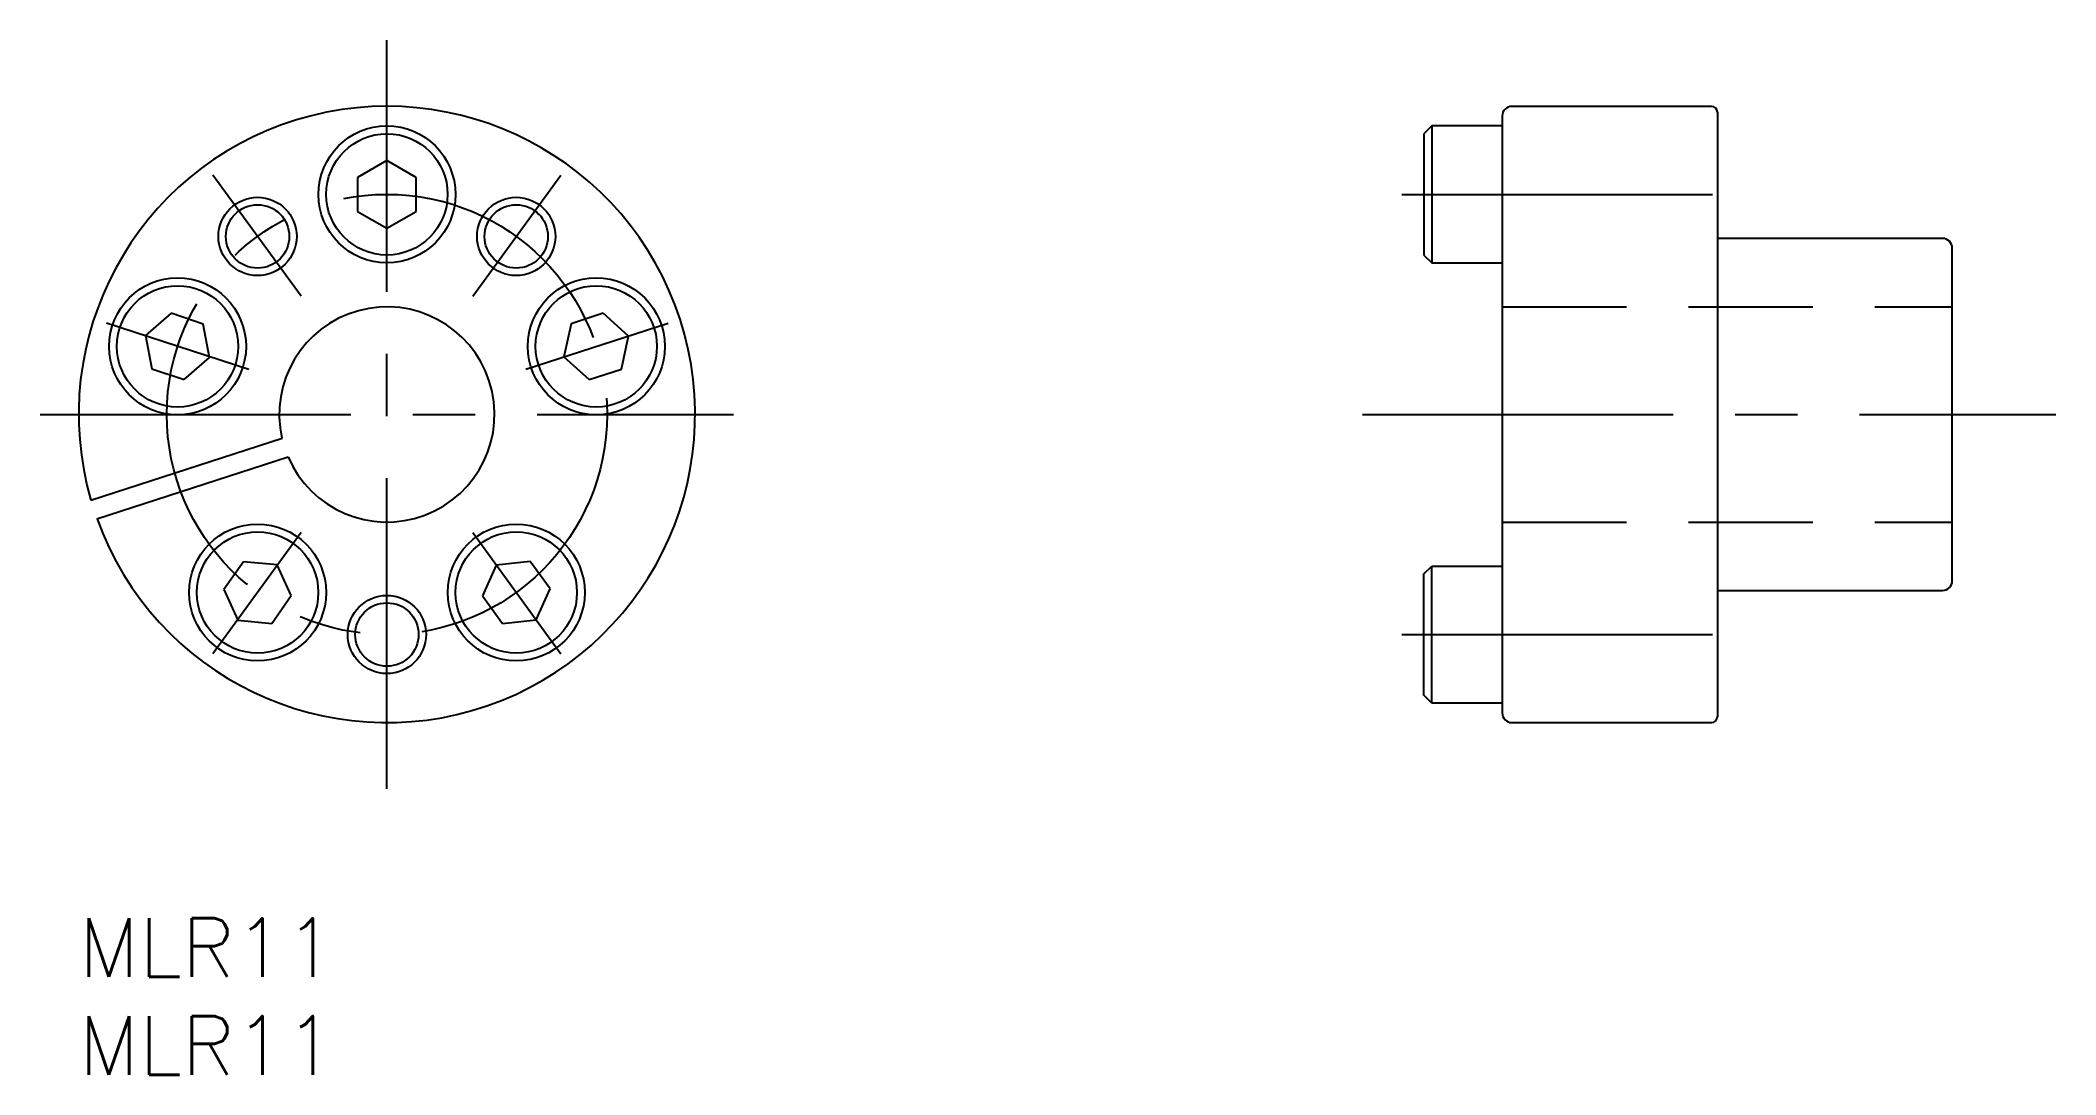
# Model space of a CAD drawing. Extents: x -2 to 101, y -8 to 45.
import ezdxf

# ---------------------------------------------------------------- set-up
doc = ezdxf.new("R2010")
doc.units = 0
doc.header["$LTSCALE"] = 0.5
doc.linetypes.add('CENTER', pattern=[50.8, 31.75, -6.35, 6.35, -6.35])
doc.linetypes.add('DASHED', pattern=[19.05, 12.7, -6.35])
for name, color, linetype in [('MSM_CENTER', 1, 'CENTER'), ('MSM_CONTINUOUS', 7, 'CONTINUOUS'), ('MSM_DASHED', 4, 'DASHED'), ('MSM_NARROW', 5, 'CONTINUOUS'), ('MSM_PART_NUMBER', 7, 'CONTINUOUS')]:
    doc.layers.add(name, color=color, linetype=linetype)
doc.styles.get("Standard").update_dxf_attribs({"font": 'txt.shx', "height": 3, "bigfont": 'bigfont.shx'})

msp = doc.modelspace()

# ---------------------------------------------------------------- linework, layer by layer
at = {"layer": 'MSM_CENTER'}
for p, q in [((15.75, 6.62), (15.75, 44.88)), ((11.36, 31.79), (6.86, 37.98)), ((20.14, 31.79), (24.64, 37.98)), ((67.62, 37), (84.75, 37)), ((8.69, 28.04), (1.41, 30.41)), ((22.85, 28.06), (30.13, 30.42)), ((-1.97, 25.75), (33.47, 25.75)), ((65.61, 25.75), (101.04, 25.75)), ((11.36, 19.71), (6.86, 13.52)), ((20.14, 19.71), (24.64, 13.52)), ((67.62, 14.5), (84.75, 14.5))]:
    msp.add_line(p, q, dxfattribs=at)
msp.add_circle((15.75, 25.75), 11.25, dxfattribs=at)
at = {"layer": 'MSM_CONTINUOUS'}
for p, q in [((83.45, 41.5), (73.25, 41.5)), ((69.15, 40.5), (68.75, 40.1)), ((72.75, 40.5), (69.15, 40.5)), ((69.15, 40.5), (69.15, 33.5)), ((72.75, 41), (72.75, 10.5)), ((83.75, 41.2), (83.75, 10.3)), ((68.75, 40.1), (68.75, 33.9)), ((15.75, 38.73), (14.25, 37.87)), ((17.25, 37.87), (15.75, 38.73)), ((14.25, 37.87), (14.25, 36.13)), ((17.25, 36.13), (17.25, 37.87)), ((14.25, 36.13), (15.75, 35.27)), ((15.75, 35.27), (17.25, 36.13)), ((95.25, 34.75), (83.75, 34.75)), ((95.75, 17.25), (95.75, 34.25)), ((68.75, 33.9), (69.15, 33.5)), ((69.15, 33.5), (72.75, 33.5)), ((4.72, 30.93), (3.41, 29.79)), ((6.36, 30.36), (4.72, 30.93)), ((26.81, 30.92), (25.16, 30.39)), ((28.1, 29.76), (26.81, 30.92)), ((6.69, 28.66), (6.36, 30.36)), ((25.16, 30.39), (24.8, 28.69)), ((3.41, 29.79), (3.74, 28.09)), ((27.74, 28.07), (28.1, 29.76)), ((3.74, 28.09), (5.38, 27.53)), ((5.38, 27.53), (6.69, 28.66)), ((24.8, 28.69), (26.09, 27.53)), ((26.09, 27.53), (27.74, 28.07)), ((0.62, 21.36), (10.39, 24.53)), ((0.62, 21.36), (10.39, 24.53)), ((0.93, 20.41), (10.7, 23.58)), ((8.42, 18.22), (7.41, 16.81)), ((10.14, 18.06), (8.42, 18.22)), ((10.86, 16.49), (10.14, 18.06)), ((21.34, 18.05), (20.64, 16.47)), ((23.07, 18.23), (21.34, 18.05)), ((24.09, 16.83), (23.07, 18.23)), ((68.75, 17.6), (69.15, 18)), ((68.75, 11.4), (68.75, 17.6)), ((69.15, 18), (72.75, 18)), ((69.15, 11), (69.15, 18)), ((7.41, 16.81), (8.13, 15.24)), ((9.86, 15.07), (10.86, 16.49)), ((23.38, 15.25), (24.09, 16.83)), ((83.75, 16.75), (95.25, 16.75)), ((20.64, 16.47), (21.66, 15.07)), ((8.13, 15.24), (9.86, 15.07)), ((21.66, 15.07), (23.38, 15.25)), ((69.15, 11), (68.75, 11.4)), ((72.75, 11), (69.15, 11)), ((73.25, 10), (83.45, 10))]:
    msp.add_line(p, q, dxfattribs=at)
for centre, radius in [((15.75, 37), 3.5), ((15.75, 37), 3.1), ((9.14, 34.85), 1.62), ((22.36, 34.85), 1.62), ((5.05, 29.23), 3.5), ((5.05, 29.23), 3.1), ((26.45, 29.23), 3.5), ((26.45, 29.23), 3.1), ((9.14, 16.65), 3.5), ((9.14, 16.65), 3.1), ((22.36, 16.65), 3.5), ((22.36, 16.65), 3.1), ((15.75, 14.5), 1.62)]:
    msp.add_circle(centre, radius, dxfattribs=at)
for centre, radius, start, end in [((15.75, 25.75), 15.75, 199.8192, 196.1808), ((73.25, 41), 0.5, 90, 180), ((83.45, 41.2), 0.3, 360, 90), ((95.25, 34.25), 0.5, 0, 90), ((15.75, 25.75), 5.5, 203.2159, 192.7841), ((95.25, 17.25), 0.5, 270, 360), ((73.25, 10.5), 0.5, 180, 270), ((83.45, 10.3), 0.3, 270, 0)]:
    msp.add_arc(centre, radius, start, end, dxfattribs=at)
at = {"layer": 'MSM_DASHED'}
for p, q in [((72.75, 31.25), (95.75, 31.25)), ((72.75, 20.25), (95.75, 20.25))]:
    msp.add_line(p, q, dxfattribs=at)
at = {"layer": 'MSM_NARROW'}
for centre in [(9.14, 34.85), (22.36, 34.85), (15.75, 14.5)]:
    msp.add_circle(centre, 2, dxfattribs=at)

# ---------------------------------------------------------------- texts
at = {"layer": 'MSM_PART_NUMBER'}
for p in [(0, -3), (0, -8)]:
    msp.add_text('MLR11', height=3, dxfattribs=at).set_placement(p)

doc.saveas('drawing.dxf')
